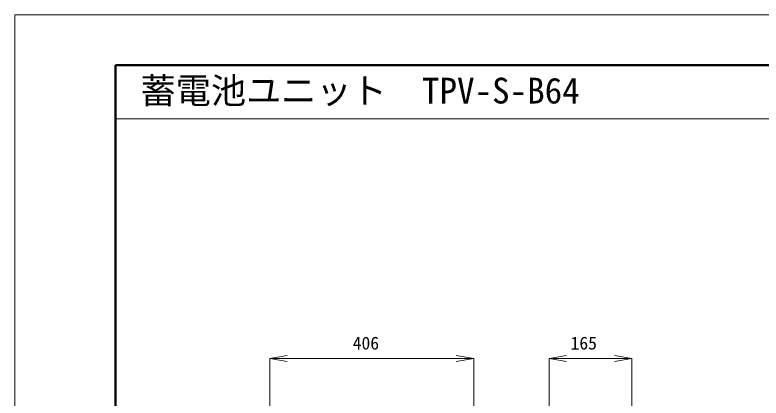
# Model space of a CAD drawing. Units: millimetres, scale not verified. Extents: x -1485 to 1485, y -1050 to 1050.
# Drawn here: x -1485 to 0, y 288 to 1050 of the extents above; entities that cross this region are included whole.
import ezdxf
from ezdxf.enums import TextEntityAlignment as Align

# ---------------------------------------------------------------- set-up
doc = ezdxf.new("R2010")
doc.units = ezdxf.units.MM
doc.header["$LTSCALE"] = 10
for name, color, linetype, lineweight in [('0-0_0', 7, 'Continuous', 18), ('0-2_用紙枠', 7, 'Continuous', 18), ('0-3_図面枠', 7, 'Continuous', 50)]:
    doc.layers.add(name, color=color, linetype=linetype, lineweight=lineweight)
doc.styles.add('ＭＳ ゴシック', font='')
doc.styles.get('ＭＳ ゴシック').set_extended_font_data('MS Gothic')

msp = doc.modelspace()

# ---------------------------------------------------------------- linework, layer by layer
at = {"layer": '0-0_0'}
for p, q in [((-607, 372.53), (-572, 366.69)), ((-292, 372.53), (-257, 366.69)), ((-978, 253.77), (-978, 366.87)), ((-943, 360.86), (-978, 366.69)), ((-607, 366.69), (-943, 366.69)), ((-572, 253.77), (-572, 366.87)), ((-422, 258.76), (-422, 366.87)), ((-387, 360.86), (-422, 366.69)), ((-292, 366.69), (-387, 366.69)), ((-257, 258.76), (-257, 366.87))]:
    msp.add_line(p, q, dxfattribs=at)
for points in [[(-943, 372.53), (-978, 366.69), (-943, 366.69)], [(-387, 372.53), (-422, 366.69), (-387, 366.69)], [(-607, 360.86), (-572, 366.69), (-607, 366.69)], [(-292, 360.86), (-257, 366.69), (-292, 366.69)]]:
    msp.add_lwpolyline(points, dxfattribs=at)
at = {"layer": '0-2_用紙枠'}
msp.add_lwpolyline([(-1485, -1050), (1485, -1050), (1485, 1050), (-1485, 1050)], close=True, dxfattribs=at)
at = {"layer": '0-3_図面枠'}
for p, q in [((-1285, 950), (-1285, -950)), ((1385, 950), (-1285, 950))]:
    msp.add_line(p, q, dxfattribs=at)
at = {"layer": '0-3_図面枠', "lineweight": 18}
msp.add_line((1385, 843.39), (-1285, 843.39), dxfattribs=at)

# ---------------------------------------------------------------- texts
at = {"layer": '0-0_0', "style": 'ＭＳ ゴシック'}
for s, p in [('406', (-812.68, 376.69)), ('165', (-379.07, 376.69))]:
    msp.add_text(s, height=25.66, dxfattribs=at).set_placement(p, align=Align.BOTTOM_LEFT)
at = {"layer": '0-3_図面枠', "style": 'ＭＳ ゴシック'}
msp.add_text('蓄電池ユニット\u3000TPV-S-B64', height=51.32, dxfattribs=at).set_placement((-1235, 858.39), align=Align.BOTTOM_LEFT)

doc.saveas('drawing.dxf')
